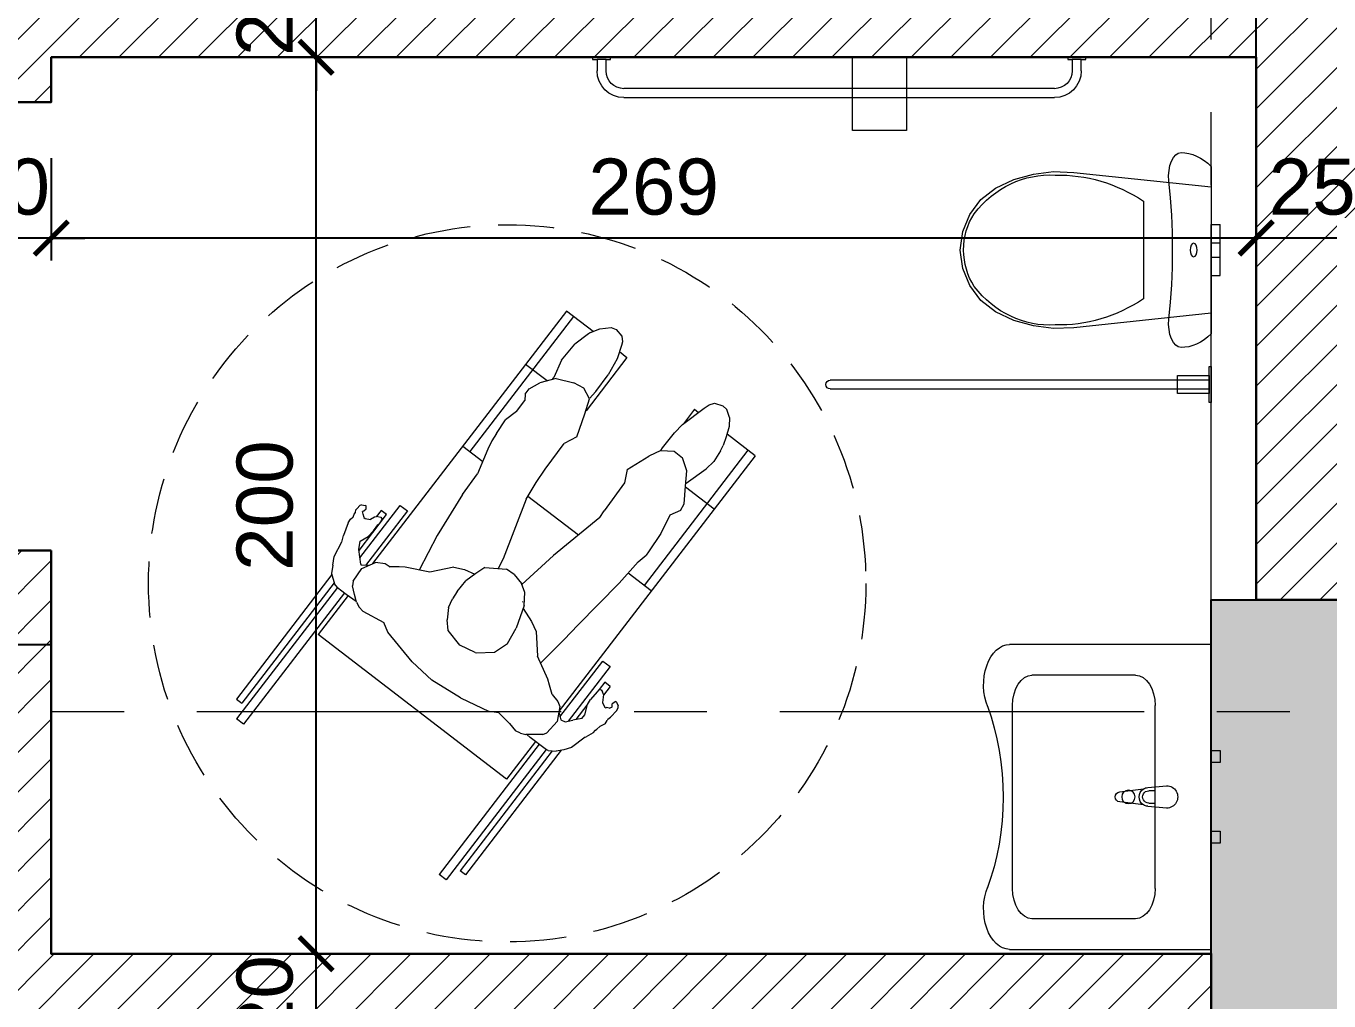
# Model space of a CAD drawing. Header units: centimetres. Extents: x 66524 to 72777, y -55096 to -48161.
# Drawn here: x 69508.7 to 69799.3, y -52886.9 to -52669.4 of the extents above; entities that cross this region are included whole.
import ezdxf

# ---------------------------------------------------------------- set-up
doc = ezdxf.new("R2010")
doc.units = ezdxf.units.CM
doc.header["$LTSCALE"] = 50
doc.header["$MEASUREMENT"] = 0
for name, pattern in [('AXES', [2, 1.25, -0.25, 0.25, -0.25]), ('CACHE', [0.375, 0.25, -0.125]), ('CONTINU', [0])]:
    doc.linetypes.add(name, pattern=pattern)
doc.layers.get('0').update_dxf_attribs({"color": 8})
for name, color, linetype in [('AXES', 10, 'AXES'), ('BETON COUPE', 3, 'CONTINU'), ('BETON TRAME', 252, 'Continuous'), ('COTE 50ème', 1, 'Continuous'), ('EMPRISE BATIMENT', 253, 'CACHE')]:
    doc.layers.add(name, color=color, linetype=linetype)
for name, color, linetype, lineweight in [('BANJO', 160, 'Continuous', 9), ('MACONNERIE COUPE', 7, 'Continuous', 30), ('MACONNERIE HACHURE', 253, 'Continuous', 13)]:
    doc.layers.add(name, color=color, linetype=linetype, lineweight=lineweight)
doc.layers.add('FMULT', color=150, linetype='Continuous', plot=False)
doc.styles.add('RS_TXT_50', font='arial.ttf', dxfattribs={"height": 12.5})
doc.dimstyles.new('RS_50CM_LINEAIRE', dxfattribs={"dimscale": 5, "dimtxt": 12.5, "dimasz": 1.5, "dimexe": 1, "dimexo": 2.5, "dimgap": 1, "dimtad": 1, "dimdec": 1, "dimrnd": 0.5, "dimdsep": 46, "dimtxsty": 'RS_TXT_50', "dimblk1": 'ARCHTICK', "dimblk2": 'ARCHTICK', "dimsah": 1, "dimcen": 2.5, "dimdle": 1, "dimclrt": 4, "dimadec": 0, "dimazin": 2, "dimtfac": 1, "dimtdec": 1, "dimtix": 1, "dimtmove": 2, "dimatfit": 3, "dimfxl": 1, "dimtolj": 1, "dimtzin": 0, "dimarcsym": 0})

# ---------------------------------------------------------------- blocks, each defined once
blk = doc.blocks.new('A$C8397ccc9')
at = {"layer": 'AXES', "lineweight": 5, "ltscale": 1.3}
for p, q in [((740, -4150), (740, -1058.41)), ((3195, -1960), (-1985, -1960))]:
    blk.add_line(p, q, dxfattribs=at)
blk = doc.blocks.new('_ArchTick')
at = {"color": 0, "linetype": 'ByBlock', "const_width": 0.15}
blk.add_lwpolyline([(-0.5, -0.5), (0.5, 0.5)], dxfattribs=at)
blk = doc.blocks.new('*D1075')
at = {"layer": 'COTE 50ème', "color": 0, "lineweight": -2, "ltscale": 0.5, "transparency": 16777216}
for p, q in [((69783.07, -52695.66), (69783.07, -52721.68)), ((69808.07, -52695.66), (69808.07, -52721.68)), ((69783.07, -52716.68), (69775.57, -52716.68)), ((69808.07, -52716.68), (69783.07, -52716.68)), ((69808.07, -52716.68), (69815.57, -52716.68))]:
    blk.add_line(p, q, dxfattribs=at)
at = {"layer": 'Defpoints', "color": 0, "ltscale": 0.5, "transparency": 16777216}
for p in [(69783.07, -52683.16), (69808.07, -52683.16), (69783.07, -52716.68)]:
    blk.add_point(p, dxfattribs=at)
at = {"layer": 'COTE 50ème', "color": 0, "lineweight": -2, "ltscale": 0.5, "transparency": 16777216, "xscale": 7.5, "yscale": 7.5, "zscale": 7.5}
blk.add_blockref('_ArchTick', (69783.07, -52716.68), dxfattribs=at)
at = {"layer": 'COTE 50ème', "color": 0, "lineweight": -2, "ltscale": 0.5, "transparency": 16777216, "xscale": 7.5, "yscale": 7.5, "zscale": 7.5, "rotation": 180}
blk.add_blockref('_ArchTick', (69808.07, -52716.68), dxfattribs=at)
at = {"layer": 'COTE 50ème', "color": 4, "ltscale": 0.5, "transparency": 16777216, "insert": (69795.57, -52705.3), "char_height": 12.5, "attachment_point": 5, "style": 'RS_TXT_50'}
blk.add_mtext('\\A1;25', dxfattribs=at)
blk = doc.blocks.new('*D1076')
at = {"layer": 'COTE 50ème', "color": 0, "lineweight": -2, "ltscale": 0.5, "transparency": 16777216}
for p, q in [((69783.07, -52695.66), (69783.07, -52721.68)), ((69514.32, -52698.86), (69514.32, -52721.68)), ((69788.07, -52716.68), (69509.32, -52716.68))]:
    blk.add_line(p, q, dxfattribs=at)
at = {"layer": 'Defpoints', "color": 0, "ltscale": 0.5, "transparency": 16777216}
for p in [(69783.07, -52683.16), (69514.32, -52686.36), (69514.32, -52716.68)]:
    blk.add_point(p, dxfattribs=at)
at = {"layer": 'COTE 50ème', "color": 0, "lineweight": -2, "ltscale": 0.5, "transparency": 16777216, "xscale": 7.5, "yscale": 7.5, "zscale": 7.5, "rotation": 180}
blk.add_blockref('_ArchTick', (69514.32, -52716.68), dxfattribs=at)
at = {"layer": 'COTE 50ème', "color": 0, "lineweight": -2, "ltscale": 0.5, "transparency": 16777216, "xscale": 7.5, "yscale": 7.5, "zscale": 7.5}
blk.add_blockref('_ArchTick', (69783.07, -52716.68), dxfattribs=at)
at = {"layer": 'COTE 50ème', "color": 4, "ltscale": 0.5, "transparency": 16777216, "insert": (69648.7, -52705.3), "char_height": 12.5, "attachment_point": 5, "style": 'RS_TXT_50'}
blk.add_mtext('\\A1;269', dxfattribs=at)
blk = doc.blocks.new('*D1077')
at = {"layer": 'COTE 50ème', "color": 0, "lineweight": -2, "ltscale": 0.5, "transparency": 16777216}
for p, q in [((69494.32, -52688.78), (69494.32, -52721.68)), ((69514.32, -52698.86), (69514.32, -52721.68)), ((69494.32, -52716.68), (69486.82, -52716.68)), ((69514.32, -52716.68), (69494.32, -52716.68)), ((69514.32, -52716.68), (69521.82, -52716.68))]:
    blk.add_line(p, q, dxfattribs=at)
at = {"layer": 'Defpoints', "color": 0, "ltscale": 0.5, "transparency": 16777216}
for p in [(69494.32, -52676.28), (69514.32, -52686.36), (69494.32, -52716.68)]:
    blk.add_point(p, dxfattribs=at)
at = {"layer": 'COTE 50ème', "color": 0, "lineweight": -2, "ltscale": 0.5, "transparency": 16777216, "xscale": 7.5, "yscale": 7.5, "zscale": 7.5}
blk.add_blockref('_ArchTick', (69494.32, -52716.68), dxfattribs=at)
at = {"layer": 'COTE 50ème', "color": 0, "lineweight": -2, "ltscale": 0.5, "transparency": 16777216, "xscale": 7.5, "yscale": 7.5, "zscale": 7.5, "rotation": 180}
blk.add_blockref('_ArchTick', (69514.32, -52716.68), dxfattribs=at)
at = {"layer": 'COTE 50ème', "color": 4, "ltscale": 0.5, "transparency": 16777216, "insert": (69504.32, -52705.3), "char_height": 12.5, "attachment_point": 5, "style": 'RS_TXT_50'}
blk.add_mtext('\\A1;20', dxfattribs=at)
blk = doc.blocks.new('*D1368')
at = {"layer": 'COTE 50ème', "color": 0, "lineweight": -2, "ltscale": 0.5, "transparency": 16777216}
for p, q in [((69573.39, -52876.36), (69573.39, -52868.86)), ((69578.09, -52876.36), (69568.39, -52876.36)), ((69573.39, -52896.36), (69573.39, -52876.36)), ((69593.42, -52896.36), (69568.39, -52896.36)), ((69573.39, -52896.36), (69573.39, -52903.86))]:
    blk.add_line(p, q, dxfattribs=at)
at = {"layer": 'Defpoints', "color": 0, "ltscale": 0.5, "transparency": 16777216}
for p in [(69573.39, -52876.36), (69590.59, -52876.36), (69605.92, -52896.36)]:
    blk.add_point(p, dxfattribs=at)
at = {"layer": 'COTE 50ème', "color": 0, "lineweight": -2, "ltscale": 0.5, "transparency": 16777216, "xscale": 7.5, "yscale": 7.5, "zscale": 7.5}
for p, rotation in [((69573.39, -52876.36), 270), ((69573.39, -52896.36), 90)]:
    blk.add_blockref('_ArchTick', p, dxfattribs=dict(at, rotation=rotation))
at = {"layer": 'COTE 50ème', "color": 4, "ltscale": 0.5, "transparency": 16777216, "insert": (69562, -52886.36), "char_height": 12.5, "attachment_point": 5, "rotation": 90, "style": 'RS_TXT_50'}
blk.add_mtext('\\A1;20', dxfattribs=at)
blk = doc.blocks.new('*D1369')
at = {"layer": 'COTE 50ème', "color": 0, "lineweight": -2, "ltscale": 0.5, "transparency": 16777216}
for p, q in [((69573.39, -52881.36), (69573.39, -52671.36)), ((69578.09, -52676.36), (69568.39, -52676.36)), ((69578.09, -52876.36), (69568.39, -52876.36))]:
    blk.add_line(p, q, dxfattribs=at)
at = {"layer": 'Defpoints', "color": 0, "ltscale": 0.5, "transparency": 16777216}
for p in [(69573.39, -52676.36), (69590.59, -52676.36), (69590.59, -52876.36)]:
    blk.add_point(p, dxfattribs=at)
at = {"layer": 'COTE 50ème', "color": 0, "lineweight": -2, "ltscale": 0.5, "transparency": 16777216, "xscale": 7.5, "yscale": 7.5, "zscale": 7.5}
for p, rotation in [((69573.39, -52676.36), 90), ((69573.39, -52876.36), 270)]:
    blk.add_blockref('_ArchTick', p, dxfattribs=dict(at, rotation=rotation))
at = {"layer": 'COTE 50ème', "color": 4, "ltscale": 0.5, "transparency": 16777216, "insert": (69562, -52776.36), "char_height": 12.5, "attachment_point": 5, "rotation": 90, "style": 'RS_TXT_50'}
blk.add_mtext('\\A1;200', dxfattribs=at)
blk = doc.blocks.new('*D1370')
at = {"layer": 'COTE 50ème', "color": 0, "lineweight": -2, "ltscale": 0.5, "transparency": 16777216}
for p, q in [((69573.39, -52656.36), (69573.39, -52648.86)), ((69580.73, -52656.36), (69568.39, -52656.36)), ((69573.39, -52676.36), (69573.39, -52656.36)), ((69578.09, -52676.36), (69568.39, -52676.36)), ((69573.39, -52676.36), (69573.39, -52683.86))]:
    blk.add_line(p, q, dxfattribs=at)
at = {"layer": 'Defpoints', "color": 0, "ltscale": 0.5, "transparency": 16777216}
for p in [(69573.39, -52656.36), (69593.23, -52656.36), (69590.59, -52676.36)]:
    blk.add_point(p, dxfattribs=at)
at = {"layer": 'COTE 50ème', "color": 0, "lineweight": -2, "ltscale": 0.5, "transparency": 16777216, "xscale": 7.5, "yscale": 7.5, "zscale": 7.5}
for p, rotation in [((69573.39, -52656.36), 270), ((69573.39, -52676.36), 90)]:
    blk.add_blockref('_ArchTick', p, dxfattribs=dict(at, rotation=rotation))
at = {"layer": 'COTE 50ème', "color": 4, "ltscale": 0.5, "transparency": 16777216, "insert": (69562, -52666.36), "char_height": 12.5, "attachment_point": 5, "rotation": 90, "style": 'RS_TXT_50'}
blk.add_mtext('\\A1;20', dxfattribs=at)

msp = doc.modelspace()

# ---------------------------------------------------------------- hatches: boundary and pattern name
at = {"layer": 'BETON TRAME', "transparency": 33554559}
h = msp.add_hatch(color=256, dxfattribs=at)
h.dxf.hatch_style = 1
h.paths.add_polyline_path([(70268.07, -52797.36), (70303.07, -52797.36), (70303.07, -53447.36), (70268.07, -53447.36), (70268.07, -53272.36), (69808.07, -53272.36), (69808.07, -53447.36), (69773.07, -53447.36), (69773.07, -52797.36), (69808.07, -52797.36), (69808.07, -53232.36), (70018.07, -53232.36), (70018.07, -52902.36), (70058.07, -52902.36), (70058.07, -53232.36), (70268.07, -53232.36)])
h.paths.add_polyline_path([(71138.07, -54122.36), (71138.07, -54072.36), (70988.07, -54072.36), (70988.07, -54122.36)])
h.paths.add_polyline_path([(70418.07, -54122.36), (70418.07, -54072.36), (70268.07, -54072.36), (70268.07, -54122.36)])
h.paths.add_polyline_path([(69808.07, -54122.36), (69808.07, -54072.36), (69658.07, -54072.36), (69658.07, -54122.36)])
h.paths.add_polyline_path([(69088.07, -54122.36), (69088.07, -54072.36), (68938.07, -54072.36), (68938.07, -54122.36)])
h.paths.add_polyline_path([(69088.07, -53447.36), (69088.07, -53397.36), (68938.07, -53397.36), (68938.07, -53447.36)])
h.paths.add_polyline_path([(71138.07, -53447.36), (71138.07, -53397.36), (70988.07, -53397.36), (70988.07, -53447.36)])
h.paths.add_polyline_path([(71138.07, -52847.36), (71138.07, -52797.36), (70988.07, -52797.36), (70988.07, -52847.36)])
h.paths.add_polyline_path([(69088.07, -52847.36), (69088.07, -52797.36), (68938.07, -52797.36), (68938.07, -52847.36)])
h.paths.add_polyline_path([(69088.07, -52107.36), (69088.07, -52057.36), (68938.07, -52057.36), (68938.07, -52107.36)])
h.paths.add_polyline_path([(70988.07, -52057.36), (70988.07, -52107.36), (71138.07, -52107.36), (71138.07, -52057.36)])
h.paths.add_polyline_path([(70323.07, -52107.36), (70323.07, -52057.36), (70198.07, -52057.36), (70198.07, -52107.36)])
h.paths.add_polyline_path([(69878.07, -52107.36), (69878.07, -52057.36), (69753.07, -52057.36), (69753.07, -52107.36)])
h.paths.add_polyline_path([(69903.07, -52057.36), (69878.07, -52057.36), (69878.07, -52562.36), (69903.07, -52562.36)])
h.paths.add_polyline_path([(70198.07, -52057.36), (70173.07, -52057.36), (70173.07, -52562.36), (70198.07, -52562.36)])
at = {"layer": 'EMPRISE BATIMENT', "linetype": 'ByBlock', "lineweight": 15, "ltscale": 0.5, "true_color": 0x636466, "transparency": 33554641}
h = msp.add_hatch(dxfattribs=at)
h.set_pattern_fill('SQUARE', color=251, scale=200, angle=25.3848)
h.set_pattern_definition([(25.38482, (30089.383, 37005.56), (-10.7173944, 22.586223), [25, -25]), (115.38482, (30089.383, 37005.56), (-22.586223, -10.7173944), [25, -25])])
h.paths.add_polyline_path([(70053.07, -49822.36), (67553.07, -49822.36), (67553.07, -54217.36), (68333.07, -54217.36), (68333.07, -54272.36), (71288.07, -54272.36), (71288.07, -51907.36), (70673.07, -51907.36), (70673.07, -51610.36), (70053.07, -51610.36)])
h.paths.add_polyline_path([(69903.07, -51760.36), (70523.07, -51760.36), (70523.07, -52057.36), (71138.07, -52057.36), (71138.07, -54122.36), (68483.07, -54122.36), (68483.07, -54067.36), (67703.07, -54067.36), (67703.07, -49972.36), (69903.07, -49972.36)], flags=16)
at = {"layer": 'EMPRISE BATIMENT', "linetype": 'ByBlock', "lineweight": 15, "ltscale": 200, "true_color": 0x9898cc, "transparency": 33554559}
h = msp.add_hatch(dxfattribs=at)
h.set_pattern_fill('HT6006ET', color=253, scale=0.15, angle=25.3848, pattern_type=2)
h.set_pattern_definition([(25.38482, (30090.2, 37005.95), (-38.96845, 82.123506), [90, -0.9]), (25.38482, (30089.81, 37006.76), (-38.96845, 82.123506), [90, -0.9]), (115.38482, (30089.81, 37006.76), (-82.123506, -38.96845), [90, -0.9]), (115.38482, (30089, 37006.37), (-82.123506, -38.96845), [90, -0.9])])
edge = h.paths.add_edge_path()
edge.add_arc((71758.7, -53877.49), 150, -117.0196, 0, ccw=False)
edge.add_line((71690.55, -54011.12), (71519.93, -53924.11))
edge.add_arc((71588.07, -53790.48), 150, 180, 242.9804, ccw=False)
edge.add_line((71438.07, -53790.48), (71438.07, -52511.35))
edge.add_ellipse((71444.05, -52492.26), major_axis=(14.14, 14.14), ratio=1, start_angle=135, end_angle=207.5974, ccw=False)
edge.add_ellipse((71444.05, -52492.26), major_axis=(14.14, 14.14), ratio=1, start_angle=422.4026, end_angle=495, ccw=False)
edge.add_line((71438.07, -52473.18), (71438.07, -52174.31))
edge.add_arc((71588.07, -52174.31), 150, 122.8918, 180, ccw=False)
edge.add_line((71506.61, -52048.35), (71288.07, -52048.35))
edge.add_line((71288.07, -52048.35), (71288.07, -52698.95))
edge.add_line((71288.07, -52698.95), (71383.18, -52698.95))
edge.add_line((71383.18, -52698.95), (71383.18, -52718.95))
edge.add_line((71383.18, -52718.95), (71288.07, -52718.95))
edge.add_line((71288.07, -52718.95), (71288.07, -54272.36))
edge.add_line((71288.07, -54272.36), (71237.52, -54272.36))
edge.add_line((71237.52, -54272.36), (71237.02, -54402.86))
edge.add_line((71237.02, -54402.86), (70267.03, -54399.16))
edge.add_line((70267.03, -54399.16), (70267.51, -54272.36))
edge.add_line((70267.51, -54272.36), (68333.07, -54272.36))
edge.add_line((68333.07, -54272.36), (68333.07, -54217.36))
edge.add_line((68333.07, -54217.36), (67553.07, -54217.36))
edge.add_line((67553.07, -54217.36), (67553.07, -53934.13))
edge.add_line((67553.07, -53934.13), (67510.83, -53892.9))
edge.add_line((67510.83, -53892.9), (67438.99, -52568.37))
edge.add_line((67438.99, -52568.37), (67471.93, -52468.12))
edge.add_line((67471.93, -52468.12), (67466.47, -52471.28))
edge.add_line((67466.47, -52471.28), (67466.47, -52431.28))
edge.add_line((67466.47, -52431.28), (67445.56, -52431.28))
edge.add_line((67445.56, -52431.28), (67294.94, -54263.92))
edge.add_line((67294.94, -54263.92), (67358.58, -54270.17))
edge.add_ellipse((67364.83, -54289.17), major_axis=(-14.14, 14.14), ratio=1, start_angle=-55.2663, end_angle=-26.7798, ccw=False)
edge.add_ellipse((67364.83, -54289.17), major_axis=(14.14, 14.14), ratio=1, start_angle=375.5625, end_angle=394.7337, ccw=False)
edge.add_line((67374.66, -54271.75), (68235.95, -54356.33))
edge.add_line((68235.95, -54356.33), (71908.7, -54717.01))
edge.add_line((71908.7, -54717.01), (71908.7, -54454.95))
edge.add_line((71908.7, -54454.95), (71873.07, -54454.95))
edge.add_line((71873.07, -54454.95), (71873.07, -54437.25))
edge.add_line((71873.07, -54437.25), (71908.7, -54437.25))
edge.add_line((71908.7, -54437.25), (71908.7, -54430.53))
edge.add_line((71908.7, -54430.53), (71873.07, -54430.53))
edge.add_line((71873.07, -54430.53), (71873.07, -54412.83))
edge.add_line((71873.07, -54412.83), (71908.7, -54412.83))
edge.add_line((71908.7, -54412.83), (71908.7, -54407.71))
edge.add_line((71908.7, -54407.71), (71873.07, -54407.71))
edge.add_line((71873.07, -54407.71), (71873.07, -54390.01))
edge.add_line((71873.07, -54390.01), (71908.7, -54390.01))
edge.add_line((71908.7, -54390.01), (71908.7, -53877.49))
h.paths.add_polyline_path([(71673.07, -54540.93), (71873.07, -54540.93), (71873.07, -54690.93), (71673.07, -54690.93)], flags=16)
h.paths.add_polyline_path([(71698.07, -54565.93), (71848.07, -54565.93), (71848.07, -54665.93), (71698.07, -54665.93)], flags=0)
h.paths.add_polyline_path([(70673.07, -51802.52), (70673.07, -51907.36), (71113.91, -51907.36)])
h.paths.add_polyline_path([(71908.7, -52048.35), (71706.77, -52048.35), (71793.4, -52068.96, -0.347368), (71908.7, -52214.89)], flags=17)
h.paths.add_polyline_path([(72093.07, -51908.64), (71949.97, -51934.68, -0.051882), (71908.7, -51937.84), (71908.7, -52046.35), (72093.07, -52046.35)])
h.paths.add_polyline_path([(72093.07, -52048.35), (71908.7, -52048.35), (71908.7, -54390.01), (72093.07, -54390.01), (72093.07, -53921.9), (72053.77, -53922.49), (72043.84, -53255.89), (72083.83, -53255.3), (72093.07, -53875.35)])
h.paths.add_polyline_path([(72093.07, -54454.95), (71908.7, -54454.95), (71908.7, -54717.01), (72056.16, -54731.49, 0.273556), (72093.07, -54714.29)])
h.paths.add_polyline_path([(70991.07, -54671.01, -0.443184), (71034.98, -54631.21), (70238.17, -54552.96, -0.422015), (70273.96, -54597.73), (70258.62, -54720.32, -0.39491), (70216.61, -54755.29), (70595.62, -54802.7), (71029.71, -54817.5, -0.404268), (70991.07, -54777.52)])
h.paths.add_polyline_path([(69306.94, -54502.51, -0.420172), (69350.73, -54465.81), (68235.95, -54356.33, -0.414214), (68271.85, -54400.05), (68264.71, -54472.75, -0.311312), (68235.4, -54507.44), (69321.69, -54643.33, -0.310181), (69299.04, -54604.13)], flags=17)
h.paths.add_polyline_path([(71237.52, -54272.36), (70267.51, -54272.36), (70267.03, -54399.16), (71237.02, -54402.86)], flags=17)
h.paths.add_polyline_path([(67553.07, -52421.28), (67471.93, -52468.12), (67438.99, -52568.37), (67510.83, -53892.9), (67553.07, -53934.13)], flags=17)
h.paths.add_polyline_path([(67553.07, -52048.35), (67477.03, -52048.35), (67447.2, -52411.28), (67466.47, -52411.28), (67466.47, -52371.28), (67497.81, -52389.37), (67553.07, -52221.23)], flags=16)
h.paths.add_polyline_path([(67553.07, -51437.48), (67538.73, -51297.53), (67477.19, -52046.35), (67553.07, -52046.35)])
h.paths.add_polyline_path([(67553.07, -52221.23), (67497.81, -52389.37), (67553.07, -52421.28)], flags=17)
h.paths.add_polyline_path([(71352.51, -52737.99), (71483.4, -52737.99), (71483.4, -52644.8), (71352.51, -52644.8)], flags=24)
h.paths.add_polyline_path([(71698.28, -54660.54), (71846.25, -54660.54), (71846.25, -54566.06), (71698.28, -54566.06)], flags=8)
h.paths.add_polyline_path([(71902.64, -54396.48), (72301.31, -54396.48), (72301.31, -54302.87), (71902.64, -54302.87)], flags=9)
at = {"layer": 'MACONNERIE HACHURE'}
h = msp.add_hatch(dxfattribs=at)
h.set_pattern_fill('ANSI31', color=256, scale=50, style=0)
h.paths.add_polyline_path([(68573.07, -50022.36), (68548.07, -50022.36), (68548.07, -50647.36), (68573.07, -50647.36)])
h.paths.add_polyline_path([(69033.07, -50647.36), (69058.07, -50647.36), (69058.07, -50022.36), (69033.07, -50022.36)])
h.paths.add_polyline_path([(67853.07, -50647.36), (68538.07, -50647.36), (68538.07, -50672.36), (67853.07, -50672.36)])
h.paths.add_polyline_path([(69068.07, -50647.36), (69753.07, -50647.36), (69753.07, -50672.36), (69068.07, -50672.36)])
h.paths.add_polyline_path([(68989.74, -51192.36), (69033.07, -51192.36), (69033.07, -51152.36), (68989.74, -51152.36)])
h.paths.add_polyline_path([(68823.07, -51192.36), (68863.07, -51192.36), (68863.07, -51152.36), (68823.07, -51152.36)])
h.paths.add_polyline_path([(68783.07, -51192.36), (68743.07, -51192.36), (68743.07, -51152.36), (68783.07, -51152.36)])
h.paths.add_polyline_path([(68616.4, -51192.36), (68573.07, -51192.36), (68573.07, -51152.36), (68616.4, -51152.36)])
h.paths.add_polyline_path([(67853.07, -51297.36), (68538.07, -51297.36), (68538.07, -51272.36), (67853.07, -51272.36)])
h.paths.add_polyline_path([(68573.07, -51297.36), (68573.07, -51457.36), (68668.07, -51457.36), (68668.07, -51532.36), (68643.07, -51532.36), (68643.07, -51467.36), (68573.07, -51467.36), (68573.07, -51553.36), (68643.07, -51553.36), (68643.07, -51578.36), (68548.07, -51578.36), (68548.07, -51297.36)])
h.paths.add_polyline_path([(68938.07, -51457.36), (68938.07, -51532.36), (68963.07, -51532.36), (68963.07, -51467.36), (69033.07, -51467.36), (69033.07, -51553.36), (68963.07, -51553.36), (68963.07, -51578.36), (69058.07, -51578.36), (69058.07, -51482.36), (69878.07, -51482.36), (69878.07, -51520.36), (69903.07, -51520.36), (69903.07, -51457.36), (69703.07, -51457.36), (69703.07, -51427.36), (69678.07, -51427.36), (69678.07, -51457.36)])
h.paths.add_polyline_path([(69753.07, -51297.36), (69703.07, -51297.36), (69703.07, -51307.36), (69678.07, -51307.36), (69678.07, -51297.36), (69068.07, -51297.36), (69068.07, -51272.36), (69753.07, -51272.36)])
h.paths.add_polyline_path([(69903.07, -51760.36), (69903.07, -51720.36), (69878.07, -51720.36), (69878.07, -51987.36), (69903.07, -51987.36), (69903.07, -51780.36), (70503.07, -51780.36), (70503.07, -51855.36), (70523.07, -51855.36), (70523.07, -51760.36)])
h.paths.add_polyline_path([(69088.07, -52037.36), (69753.07, -52037.36), (69753.07, -52012.36), (69088.07, -52012.36)])
h.paths.add_polyline_path([(68668.07, -52037.36), (68938.07, -52037.36), (68938.07, -52012.36), (68668.07, -52012.36)])
h.paths.add_polyline_path([(68538.07, -52087.36), (68558.07, -52087.36), (68558.07, -52037.36), (68538.07, -52037.36)])
h.paths.add_polyline_path([(69088.07, -52082.36), (69354.32, -52082.36), (69354.32, -52541.86), (69248.07, -52541.86), (69248.07, -52561.86), (69354.32, -52561.86), (69354.32, -52651.86), (69374.32, -52651.86), (69374.32, -52561.86), (69384.32, -52561.86), (69384.32, -52541.86), (69374.32, -52541.86), (69374.32, -52236.86), (69384.32, -52236.86), (69384.32, -52224.86), (69374.32, -52224.86), (69374.32, -52082.36), (69494.32, -52082.36), (69494.32, -52224.86), (69464.32, -52224.86), (69464.32, -52236.86), (69494.32, -52236.86), (69494.32, -52251.86), (69514.32, -52251.86), (69514.32, -52082.36), (69694.32, -52082.36), (69694.32, -52107.36), (69753.07, -52107.36), (69753.07, -52057.36), (69088.07, -52057.36)])
h.paths.add_polyline_path([(67833.07, -52132.36), (67833.07, -52157.36), (67853.07, -52157.36), (67853.07, -52132.36), (68528.07, -52132.36), (68528.07, -52107.36), (67833.07, -52107.36)])
h.paths.add_polyline_path([(69903.07, -52082.36), (70173.07, -52082.36), (70173.07, -52057.36), (69903.07, -52057.36)])
h.paths.add_polyline_path([(70243.07, -52025.36), (69903.07, -52025.36), (69903.07, -52037.36), (70243.07, -52037.36)])
h.paths.add_polyline_path([(70503.07, -52025.36), (70323.07, -52025.36), (70323.07, -52037.36), (70523.07, -52037.36), (70523.07, -51955.36), (70503.07, -51955.36)])
h.paths.add_polyline_path([(70323.07, -52082.36), (70668.07, -52082.36), (70668.07, -52057.36), (70323.07, -52057.36)])
h.paths.add_polyline_path([(69514.32, -52361.86), (69514.32, -52351.86), (69494.32, -52351.86), (69494.32, -52391.86), (69514.32, -52391.86), (69514.32, -52381.86), (69848.07, -52381.86), (69848.07, -52421.86), (69878.07, -52421.86), (69878.07, -52416.86), (69853.07, -52416.86), (69853.07, -52381.86), (69878.07, -52381.86), (69878.07, -52361.86), (69853.07, -52361.86), (69853.07, -52326.86), (69878.07, -52326.86), (69878.07, -52321.86), (69848.07, -52321.86), (69848.07, -52361.86)])
h.paths.add_polyline_path([(69808.07, -52797.36), (69808.07, -52637.36), (69903.07, -52637.36), (69903.07, -52562.36), (69878.07, -52562.36), (69878.28, -52627.36), (69807.86, -52627.36), (69808.07, -52541.36), (69878.07, -52541.36), (69878.07, -52526.36), (69783.07, -52526.36), (69783.07, -52656.36), (69514.32, -52656.36), (69514.32, -52491.86), (69494.32, -52491.86), (69494.32, -52541.86), (69474.32, -52541.86), (69474.32, -52561.86), (69494.32, -52561.86), (69494.32, -52686.36), (69514.32, -52686.36), (69514.32, -52676.36), (69783.07, -52676.36), (69783.07, -52797.36)])
h.paths.add_polyline_path([(70173.07, -52637.36), (70173.07, -52562.36), (70198.07, -52562.36), (70198.07, -52627.36), (70268.07, -52627.36), (70268.07, -52541.36), (70198.07, -52541.36), (70198.07, -52516.36), (70293.07, -52516.36), (70293.07, -52612.36), (71113.07, -52612.36), (71113.07, -52554.36), (71138.07, -52554.36), (71138.07, -52637.36), (70938.07, -52637.36), (70938.07, -52647.36), (70913.07, -52647.36), (70913.07, -52637.36)])
h.paths.add_polyline_path([(70988.07, -52797.36), (70938.07, -52797.36), (70938.07, -52767.36), (70913.07, -52767.36), (70913.07, -52797.36), (70303.07, -52797.36), (70303.07, -52822.36), (70988.07, -52822.36)])
h.paths.add_polyline_path([(70224.74, -52902.36), (70268.07, -52902.36), (70268.07, -52942.36), (70224.74, -52942.36)])
h.paths.add_polyline_path([(70058.07, -52902.36), (70098.07, -52902.36), (70098.07, -52942.36), (70058.07, -52942.36)])
h.paths.add_polyline_path([(70018.07, -52902.36), (69978.07, -52902.36), (69978.07, -52942.36), (70018.07, -52942.36)])
h.paths.add_polyline_path([(69851.4, -52902.36), (69808.07, -52902.36), (69808.07, -52942.36), (69851.4, -52942.36)])
h.paths.add_polyline_path([(69514.32, -52786.36), (69514.32, -52876.36), (69773.07, -52876.36), (69773.07, -52896.36), (69494.32, -52896.36), (69494.32, -52827.36), (69338.07, -52827.36), (69338.07, -52807.36), (69494.32, -52807.36), (69494.32, -52786.36)])
h.paths.add_polyline_path([(68958.07, -52541.86), (68998.07, -52541.86), (68998.07, -52561.86), (68938.07, -52561.86), (68938.07, -52397.36), (68958.07, -52397.36)])
h.paths.add_polyline_path([(67853.07, -52827.36), (68483.07, -52827.36), (68483.07, -52807.36), (67853.07, -52807.36)])
h.paths.add_polyline_path([(67833.07, -52772.36), (67833.07, -52797.36), (67853.07, -52797.36), (67853.07, -52772.36)])
h.paths.add_polyline_path([(70303.07, -53447.36), (70988.07, -53447.36), (70988.07, -53422.36), (70303.07, -53422.36)])
h.paths.add_polyline_path([(70293.07, -54072.36), (70268.07, -54072.36), (70268.07, -53447.36), (70293.07, -53447.36)])
h.paths.add_polyline_path([(69808.07, -54072.36), (69783.07, -54072.36), (69783.07, -53447.36), (69808.07, -53447.36)])
h.paths.add_polyline_path([(69088.07, -54072.36), (69063.07, -54072.36), (69063.07, -53447.36), (69088.07, -53447.36)])
h.paths.add_polyline_path([(68938.07, -53323.36), (68958.07, -53323.36), (68958.07, -52847.36), (68938.07, -52847.36)])
h.paths.add_polyline_path([(68513.07, -53222.36), (68533.07, -53222.36), (68533.07, -52927.36), (68513.07, -52927.36)])
h.paths.add_polyline_path([(68483.07, -53972.36), (68508.07, -53972.36), (68508.07, -53373.36), (68483.07, -53373.36)])
h.paths.add_polyline_path([(67853.07, -53348.36), (68483.07, -53348.36), (68483.07, -53373.36), (67853.07, -53373.36)])
h.paths.add_polyline_path([(69088.07, -53447.36), (69773.07, -53447.36), (69773.07, -53422.36), (69088.07, -53422.36)])

# ---------------------------------------------------------------- linework, layer by layer
at = {"layer": 'BANJO'}
for p, q in [((69639.07, -52676.36), (69635.07, -52676.36)), ((69635.07, -52676.36), (69635.07, -52676.86)), ((69635.07, -52676.86), (69636.07, -52676.86)), ((69636.07, -52676.86), (69636.07, -52679.36)), ((69638.07, -52676.86), (69636.07, -52676.86)), ((69638.07, -52679.36), (69638.07, -52676.86)), ((69638.07, -52676.86), (69639.07, -52676.86)), ((69639.07, -52676.86), (69639.07, -52676.36)), ((69693.07, -52692.66), (69693.07, -52676.36)), ((69693.07, -52676.36), (69705.07, -52676.36)), ((69705.07, -52676.36), (69705.07, -52692.66)), ((69745.07, -52676.36), (69741.07, -52676.36)), ((69741.07, -52676.36), (69741.07, -52676.86)), ((69741.07, -52676.86), (69742.07, -52676.86)), ((69742.07, -52676.86), (69742.07, -52679.36)), ((69744.07, -52676.86), (69742.07, -52676.86)), ((69744.07, -52679.36), (69744.07, -52676.86)), ((69744.07, -52676.86), (69745.07, -52676.86)), ((69745.07, -52676.86), (69745.07, -52676.36)), ((69738.07, -52683.36), (69642.07, -52683.36)), ((69642.07, -52685.36), (69738.07, -52685.36)), ((69705.07, -52692.66), (69693.07, -52692.66)), ((69764.63, -52698.73), (69765.15, -52698.12)), ((69765.15, -52698.12), (69765.72, -52697.74)), ((69765.72, -52697.74), (69766.33, -52697.61)), ((69766.33, -52697.61), (69767.2, -52697.66)), ((69767.2, -52697.66), (69768.07, -52697.81)), ((69768.07, -52697.81), (69768.94, -52698.05)), ((69768.94, -52698.05), (69769.79, -52698.39)), ((69769.79, -52698.39), (69770.64, -52698.83)), ((69763.65, -52701.61), (69763.86, -52700.52)), ((69763.86, -52700.52), (69764.19, -52699.54)), ((69764.19, -52699.54), (69764.63, -52698.73)), ((69770.64, -52698.83), (69771.47, -52699.35)), ((69771.47, -52699.35), (69772.28, -52699.98)), ((69772.28, -52699.98), (69773.07, -52700.69)), ((69773.07, -52700.69), (69773.07, -52738.04)), ((69724.94, -52705.56), (69729.04, -52703.66)), ((69729.04, -52703.66), (69733.4, -52702.42)), ((69733.4, -52702.42), (69737.89, -52701.87)), ((69737.89, -52701.87), (69742.41, -52702.03)), ((69742.41, -52702.03), (69773.07, -52705.26)), ((69763.57, -52702.76), (69763.65, -52701.61)), ((69763.63, -52703.91), (69763.57, -52702.76)), ((69763.98, -52707.74), (69763.63, -52703.91)), ((69721.68, -52708.12), (69724.94, -52705.56)), ((69773.07, -52705.26), (69773.07, -52733.46)), ((69719.19, -52711.43), (69721.68, -52708.12)), ((69757.93, -52708.47), (69757.93, -52719.36)), ((69764.24, -52711.6), (69763.98, -52707.74)), ((69717.62, -52715.26), (69719.19, -52711.43)), ((69764.39, -52715.48), (69764.24, -52711.6)), ((69717.07, -52719.36), (69717.62, -52715.26)), ((69764.44, -52719.36), (69764.39, -52715.48)), ((69773.07, -52715.33), (69773.07, -52713.66)), ((69773.07, -52713.66), (69775.07, -52713.66)), ((69773.07, -52717.76), (69773.07, -52715.33)), ((69775.07, -52715.33), (69775.07, -52713.66)), ((69775.07, -52717.76), (69775.07, -52715.33)), ((69773.07, -52718.23), (69773.07, -52717.76)), ((69773.07, -52717.76), (69775.07, -52717.76)), ((69773.07, -52719.36), (69773.07, -52718.23)), ((69775.07, -52718.23), (69775.07, -52717.76)), ((69775.07, -52719.36), (69775.07, -52718.23)), ((69717.62, -52723.47), (69717.07, -52719.36)), ((69757.93, -52719.36), (69757.93, -52730.26)), ((69764.39, -52723.25), (69764.44, -52719.36)), ((69773.07, -52720.49), (69773.07, -52719.36)), ((69773.07, -52720.96), (69773.07, -52720.49)), ((69773.07, -52720.96), (69775.07, -52720.96)), ((69773.07, -52723.39), (69773.07, -52720.96)), ((69775.07, -52720.49), (69775.07, -52719.36)), ((69775.07, -52720.96), (69775.07, -52720.49)), ((69775.07, -52723.39), (69775.07, -52720.96)), ((69719.19, -52727.3), (69717.62, -52723.47)), ((69764.24, -52727.13), (69764.39, -52723.25)), ((69773.07, -52725.06), (69773.07, -52723.39)), ((69775.07, -52725.06), (69775.07, -52723.39)), ((69721.68, -52730.6), (69719.19, -52727.3)), ((69763.98, -52730.98), (69764.24, -52727.13)), ((69773.07, -52725.06), (69775.07, -52725.06)), ((69629.26, -52732.96), (69586.01, -52789.29)), ((69635.19, -52737.52), (69629.26, -52732.96)), ((69724.94, -52733.16), (69721.68, -52730.6)), ((69729.04, -52735.06), (69724.94, -52733.16)), ((69763.63, -52734.81), (69763.98, -52730.98)), ((69630.84, -52734.18), (69607.7, -52764.32)), ((69733.4, -52736.3), (69729.04, -52735.06)), ((69773.07, -52733.46), (69742.41, -52736.7)), ((69763.57, -52735.97), (69763.63, -52734.81)), ((69763.65, -52737.12), (69763.57, -52735.97)), ((69634.15, -52738.06), (69631.09, -52740.35)), ((69634.6, -52737.76), (69634.15, -52738.06)), ((69634.5, -52737.83), (69634.51, -52737.82)), ((69634.6, -52737.76), (69636.72, -52736.91)), ((69636.72, -52736.91), (69639.19, -52736.64)), ((69639.19, -52736.64), (69640.34, -52737.08)), ((69640.34, -52737.08), (69641.59, -52738.58)), ((69641.59, -52738.58), (69641.75, -52739.87)), ((69737.89, -52736.85), (69733.4, -52736.3)), ((69742.41, -52736.7), (69737.89, -52736.85)), ((69763.86, -52738.21), (69763.65, -52737.12)), ((69764.19, -52739.18), (69763.86, -52738.21)), ((69764.63, -52740), (69764.19, -52739.18)), ((69772.28, -52738.75), (69771.47, -52739.37)), ((69773.07, -52738.04), (69772.28, -52738.75)), ((69628.15, -52743.96), (69631.09, -52740.35)), ((69641.49, -52740.68), (69640.53, -52743.64)), ((69641.06, -52742.02), (69642.74, -52743.32)), ((69641.75, -52739.87), (69641.49, -52740.68)), ((69765.15, -52740.61), (69764.63, -52740)), ((69765.72, -52740.98), (69765.15, -52740.61)), ((69766.33, -52741.11), (69765.72, -52740.98)), ((69767.2, -52741.06), (69766.33, -52741.11)), ((69768.07, -52740.92), (69767.2, -52741.06)), ((69768.94, -52740.67), (69768.07, -52740.92)), ((69769.79, -52740.33), (69768.94, -52740.67)), ((69770.64, -52739.9), (69769.79, -52740.33)), ((69771.47, -52739.37), (69770.64, -52739.9)), ((69624.94, -52748.56), (69620.12, -52744.86)), ((69628.15, -52743.96), (69626.41, -52747.8)), ((69642.74, -52743.32), (69633.61, -52755.21)), ((69640.53, -52743.64), (69638.56, -52747.18)), ((69626.14, -52748.26), (69626.41, -52747.8)), ((69635.8, -52750.93), (69638.56, -52747.18)), ((69765.57, -52751.36), (69765.57, -52747.36)), ((69765.57, -52747.36), (69772.57, -52747.36)), ((69772.57, -52753.36), (69772.57, -52745.36)), ((69772.57, -52745.36), (69773.07, -52745.36)), ((69772.57, -52747.36), (69772.57, -52751.36)), ((69773.07, -52745.36), (69773.07, -52753.36)), ((69620.03, -52751.53), (69620.89, -52750.29)), ((69620.89, -52750.29), (69623.27, -52748.98)), ((69626.98, -52748.05), (69623.27, -52748.98)), ((69626.98, -52748.05), (69630.9, -52749)), ((69633.12, -52750.17), (69630.9, -52749)), ((69634.4, -52752.52), (69633.12, -52750.17)), ((69772.57, -52748.36), (69688.07, -52748.36)), ((69688.07, -52750.36), (69772.57, -52750.36)), ((69772.57, -52750.36), (69772.57, -52748.36)), ((69618.1, -52755.37), (69619.95, -52752.93)), ((69620.03, -52751.53), (69619.95, -52752.93)), ((69633.34, -52755.89), (69634.4, -52752.52)), ((69634.37, -52752.46), (69635.8, -52750.93)), ((69661.06, -52753.91), (69662.29, -52753.55)), ((69662.29, -52753.55), (69664.12, -52754.09)), ((69772.57, -52751.36), (69765.57, -52751.36)), ((69773.07, -52753.36), (69772.57, -52753.36)), ((69618.1, -52755.37), (69615.66, -52757.23)), ((69631.55, -52761.01), (69633.34, -52755.89)), ((69633.61, -52755.21), (69633.56, -52755.18)), ((69655.11, -52758.28), (69659.94, -52754.62)), ((69657.81, -52754.89), (69655.33, -52758.12)), ((69657.81, -52754.89), (69658.7, -52755.57)), ((69659.94, -52754.62), (69661.06, -52753.91)), ((69665.02, -52754.96), (69664.12, -52754.09)), ((69665.58, -52756.72), (69665.02, -52754.96)), ((69613.62, -52760.3), (69615.66, -52757.23)), ((69655.11, -52758.28), (69653.32, -52760.16)), ((69665.54, -52758.72), (69664.86, -52761)), ((69665.58, -52756.72), (69665.54, -52758.72)), ((69612.63, -52761.92), (69611.68, -52763.8)), ((69613.62, -52760.3), (69612.63, -52761.92)), ((69631.55, -52761.01), (69628.75, -52762.52)), ((69650.69, -52763.48), (69653.32, -52760.16)), ((69664.86, -52761), (69664.2, -52762.99)), ((69671.3, -52765.24), (69665.06, -52760.45)), ((69606.12, -52763.11), (69610.56, -52766.51)), ((69611.68, -52763.8), (69609.42, -52769.25)), ((69624.49, -52768.23), (69628.75, -52762.52)), ((69671.3, -52765.24), (69627.63, -52822.12)), ((69669.71, -52764.02), (69646.57, -52794.16)), ((69650.29, -52764.06), (69647.62, -52765.36)), ((69650.27, -52764.07), (69650.69, -52763.48)), ((69650.29, -52764.06), (69653.24, -52764.25)), ((69653.24, -52764.25), (69655.12, -52765.73)), ((69663.62, -52764.16), (69662.09, -52766.55)), ((69663.62, -52764.16), (69664.2, -52762.99)), ((69622.52, -52771.19), (69624.49, -52768.23)), ((69642.81, -52768.33), (69647.62, -52765.36)), ((69656.09, -52768.58), (69655.12, -52765.73)), ((69655.91, -52771.39), (69660.41, -52768.19)), ((69662.09, -52766.55), (69660.41, -52768.19)), ((69606.07, -52773.93), (69609.42, -52769.25)), ((69642.81, -52768.33), (69642.2, -52771.31)), ((69655.77, -52772.04), (69656.09, -52768.58)), ((69606.07, -52773.93), (69600.38, -52783.01)), ((69620.25, -52774.92), (69622.52, -52771.19)), ((69642.2, -52771.31), (69637.65, -52777.51)), ((69655.53, -52776.01), (69655.77, -52772.04)), ((69655.91, -52771.39), (69655.82, -52771.47)), ((69662.16, -52777.14), (69655.82, -52772.26)), ((69655.9, -52771.39), (69655.91, -52771.38)), ((69583.13, -52776.36), (69582.52, -52777.03)), ((69583.55, -52776.21), (69583.13, -52776.36)), ((69583.17, -52788.06), (69592.17, -52776.35)), ((69583.55, -52776.21), (69584.42, -52776.36)), ((69584.59, -52776.45), (69584.42, -52776.36)), ((69584.54, -52777.1), (69584.59, -52776.45)), ((69592.17, -52776.35), (69593.75, -52777.57)), ((69620.25, -52774.92), (69615.11, -52788.25)), ((69620.65, -52774.26), (69631.93, -52782.92)), ((69654.68, -52777.45), (69655.53, -52776.01)), ((69580.56, -52780.23), (69581.07, -52779.39)), ((69581.07, -52779.39), (69581.62, -52778.96)), ((69581.63, -52778.96), (69581.62, -52778.96)), ((69581.63, -52778.96), (69581.88, -52778.29)), ((69581.88, -52778.29), (69582.18, -52777.94)), ((69582.18, -52777.94), (69582.29, -52777.3)), ((69582.29, -52777.3), (69582.52, -52777.03)), ((69582.97, -52786.36), (69589.08, -52778.39)), ((69583.84, -52777.66), (69583.78, -52777.72)), ((69583.91, -52778.29), (69583.78, -52777.72)), ((69583.84, -52777.66), (69583.86, -52777.6)), ((69583.86, -52777.6), (69584.01, -52777.57)), ((69584.09, -52779.02), (69583.91, -52778.29)), ((69584.01, -52777.57), (69584.54, -52777.1)), ((69584.09, -52779.02), (69584.08, -52779.03)), ((69584.08, -52779.03), (69584.35, -52779.24)), ((69584.35, -52779.24), (69585.52, -52779.48)), ((69593.75, -52777.57), (69584.42, -52789.72)), ((69586.46, -52778.94), (69585.52, -52779.48)), ((69587.15, -52778.82), (69586.46, -52778.94)), ((69587.89, -52777.48), (69586.82, -52778.88)), ((69587.15, -52778.82), (69587.84, -52778.98)), ((69587.53, -52780.42), (69588.15, -52779.42)), ((69587.84, -52778.98), (69588.15, -52779.42)), ((69589.08, -52778.39), (69587.89, -52777.48)), ((69636.7, -52779), (69626.34, -52787.51)), ((69636.7, -52779), (69637.65, -52777.51)), ((69652.33, -52778.47), (69650.29, -52782.57)), ((69654.68, -52777.45), (69652.33, -52778.47)), ((69580.56, -52780.23), (69579.48, -52783.06)), ((69585, -52783.26), (69586.18, -52782)), ((69585.89, -52782.31), (69585.74, -52782.5)), ((69586.18, -52782), (69587.19, -52780.65)), ((69587.31, -52780.48), (69587.19, -52780.65)), ((69587.31, -52780.48), (69587.53, -52780.42)), ((69650.29, -52782.57), (69647.53, -52786.68)), ((69577.41, -52787.71), (69579.14, -52784.48)), ((69579.11, -52784.53), (69579.48, -52783.06)), ((69582.94, -52786.13), (69583.19, -52784.28)), ((69583.19, -52784.28), (69583.2, -52784.27)), ((69583.2, -52784.27), (69585, -52783.26)), ((69600.38, -52783.01), (69596.41, -52790.74)), ((69577.12, -52789.66), (69577.41, -52787.71)), ((69583.34, -52789.47), (69582.94, -52786.13)), ((69615.11, -52788.25), (69613.98, -52790.41)), ((69626.34, -52787.51), (69619.27, -52793.99)), ((69645.25, -52788.95), (69647, -52787.44)), ((69647.53, -52786.68), (69647, -52787.44)), ((69577.12, -52789.66), (69576.86, -52791.54)), ((69581.67, -52793.26), (69583.57, -52790.44)), ((69583.34, -52789.47), (69583.46, -52789.67)), ((69585.11, -52789.75), (69583.46, -52789.67)), ((69583.57, -52790.44), (69586.64, -52789.06)), ((69588.77, -52789.36), (69586.64, -52789.06)), ((69589.69, -52789.92), (69588.77, -52789.36)), ((69589.69, -52789.92), (69589.84, -52790.06)), ((69591.91, -52790.02), (69589.84, -52790.06)), ((69593.3, -52790.08), (69591.91, -52790.02)), ((69598.73, -52791.23), (69593.3, -52790.08)), ((69604.12, -52790.13), (69598.73, -52791.23)), ((69604.12, -52790.13), (69606.52, -52790.6)), ((69606.52, -52790.6), (69608.8, -52791.7)), ((69611.06, -52790.18), (69609.05, -52791.51)), ((69611.06, -52790.18), (69615.85, -52790.56)), ((69617.59, -52791.77), (69615.85, -52790.56)), ((69617.01, -52791.36), (69617.08, -52791.33)), ((69640.99, -52793.66), (69645.25, -52788.95)), ((69648.16, -52795.38), (69643.01, -52791.43)), ((69576.92, -52791.77), (69555.62, -52819.52)), ((69577.42, -52793.59), (69556.81, -52820.43)), ((69576.86, -52791.54), (69577.49, -52793.84)), ((69578.14, -52794.61), (69577.49, -52793.84)), ((69581.67, -52793.26), (69581.52, -52794.24)), ((69581.99, -52796.23), (69581.52, -52794.24)), ((69604.86, -52795.55), (69606.76, -52793.16)), ((69609.05, -52791.51), (69606.76, -52793.16)), ((69617.59, -52791.77), (69619.18, -52793.74)), ((69619.92, -52795.78), (69619.18, -52793.74)), ((69640.99, -52793.66), (69631.75, -52803.07)), ((69578.15, -52794.61), (69555.63, -52823.94)), ((69579.72, -52795.85), (69557.22, -52825.16)), ((69580.52, -52796.44), (69573.84, -52805.14)), ((69578.14, -52794.61), (69580.07, -52796.12)), ((69580.07, -52796.12), (69582.35, -52797.72)), ((69582.39, -52797.91), (69581.99, -52796.23)), ((69602.95, -52799.11), (69603.81, -52797.14)), ((69604.86, -52795.55), (69603.81, -52797.14)), ((69619.84, -52798.68), (69619.92, -52795.78)), ((69582.39, -52797.91), (69582.99, -52799.03)), ((69583.81, -52799.94), (69582.99, -52799.03)), ((69583.81, -52799.94), (69588.48, -52802.44)), ((69602.95, -52799.11), (69602.65, -52801.82)), ((69619.84, -52798.68), (69618.06, -52803.7)), ((69619.47, -52797.8), (69619.45, -52797.89)), ((69619.6, -52799.35), (69621.43, -52802.22)), ((69589.36, -52804.64), (69588.48, -52802.44)), ((69602.87, -52804.27), (69602.65, -52801.82)), ((69621.43, -52802.22), (69622.46, -52804.43)), ((69631.75, -52803.07), (69628.7, -52806.23)), ((69615.88, -52837.42), (69573.84, -52805.14)), ((69594.81, -52811.2), (69589.36, -52804.64)), ((69605.48, -52807.52), (69602.87, -52804.27)), ((69616.1, -52807.13), (69618.06, -52803.7)), ((69622.46, -52804.43), (69622.75, -52809.99)), ((69608.91, -52809.11), (69605.48, -52807.52)), ((69613.16, -52809.07), (69616.1, -52807.13)), ((69623.46, -52811.54), (69628.7, -52806.23)), ((69773.07, -52807.36), (69728.08, -52807.36)), ((69773.07, -52875.36), (69773.07, -52807.36)), ((69599.24, -52815.29), (69594.81, -52811.2)), ((69608.91, -52809.11), (69609.12, -52809.18)), ((69609.12, -52809.18), (69613.16, -52809.07)), ((69625.07, -52815.08), (69622.75, -52809.99)), ((69627.8, -52823.53), (69637.38, -52811.06)), ((69637.38, -52811.06), (69638.97, -52812.28)), ((69638.97, -52812.28), (69629.61, -52824.47)), ((69733.08, -52814.16), (69756.2, -52814.16)), ((69605.63, -52819.25), (69599.24, -52815.29)), ((69625.45, -52816.4), (69625.07, -52815.08)), ((69626.04, -52818.51), (69625.45, -52816.4)), ((69636.45, -52817.46), (69636.1, -52817.88)), ((69636.62, -52817.37), (69636.45, -52817.46)), ((69637.79, -52815.78), (69636.53, -52817.42)), ((69636.62, -52817.37), (69637, -52817.5)), ((69637, -52817.5), (69637.25, -52817.92)), ((69638.98, -52816.7), (69637.47, -52818.66)), ((69638.98, -52816.7), (69637.79, -52815.78)), ((69555.62, -52819.52), (69556.81, -52820.43)), ((69605.63, -52819.25), (69611.98, -52822.31)), ((69626.04, -52818.51), (69627.35, -52820.08)), ((69627.35, -52820.08), (69627.75, -52821.2)), ((69633.9, -52820.71), (69634.62, -52819.6)), ((69636.1, -52817.88), (69634.62, -52819.6)), ((69637.48, -52818.52), (69637.25, -52817.92)), ((69637.48, -52818.52), (69637.31, -52820.31)), ((69637.31, -52820.31), (69637.77, -52821.38)), ((69640.27, -52820.08), (69639.43, -52820.61)), ((69640.44, -52820.25), (69640.27, -52820.08)), ((69640.44, -52820.25), (69640.8, -52821.05)), ((69614.16, -52822.62), (69611.98, -52822.31)), ((69614.16, -52822.62), (69616.57, -52824.99)), ((69627.75, -52821.2), (69627.15, -52824.51)), ((69627.53, -52822.38), (69627.95, -52824.19)), ((69631.41, -52824.09), (69633.86, -52820.9)), ((69632.69, -52823.84), (69633.37, -52823.04)), ((69633.37, -52823.04), (69633.9, -52820.71)), ((69637.97, -52821.51), (69637.77, -52821.38)), ((69637.97, -52821.51), (69638.18, -52821.43)), ((69638.75, -52821.53), (69638.18, -52821.43)), ((69638.75, -52821.53), (69639.38, -52821.31)), ((69640.45, -52822.05), (69639.07, -52823.56)), ((69639.38, -52821.31), (69639.46, -52821.26)), ((69639.46, -52821.26), (69639.43, -52820.61)), ((69640.45, -52822.05), (69640.78, -52821.43)), ((69640.78, -52821.43), (69640.8, -52821.05)), ((69728.71, -52861.76), (69728.71, -52820.96)), ((69760.57, -52861.76), (69760.57, -52820.96)), ((69557.22, -52825.16), (69555.63, -52823.94)), ((69616.57, -52824.99), (69617.88, -52826.58)), ((69627.15, -52824.51), (69624.88, -52827.04)), ((69627.95, -52824.19), (69628.93, -52824.61)), ((69628.93, -52824.61), (69630.65, -52824.25)), ((69632.69, -52823.84), (69630.65, -52824.25)), ((69635.71, -52826.45), (69635.99, -52826.24)), ((69636.66, -52825.63), (69635.99, -52826.24)), ((69637.88, -52825.09), (69636.66, -52825.63)), ((69637.88, -52825.09), (69638.34, -52824.34)), ((69638.45, -52823.99), (69638.34, -52824.34)), ((69638.45, -52823.99), (69639.07, -52823.56)), ((69622.35, -52829), (69615.88, -52837.42)), ((69618.96, -52827.16), (69617.88, -52826.58)), ((69618.96, -52827.16), (69620.18, -52827.46)), ((69620.41, -52827.45), (69620.18, -52827.46)), ((69623.97, -52827.42), (69620.41, -52827.45)), ((69621.16, -52828.08), (69620.41, -52827.45)), ((69624.47, -52830.65), (69621.16, -52828.08)), ((69623.97, -52827.42), (69624.88, -52827.04)), ((69633.43, -52828.03), (69630.35, -52830.35)), ((69633.43, -52828.03), (69633.66, -52827.93)), ((69635.23, -52827.03), (69633.66, -52827.93)), ((69635.23, -52827.03), (69635.71, -52826.45)), ((69623.13, -52829.62), (69600.84, -52858.65)), ((69624.74, -52830.81), (69602.43, -52859.87)), ((69626.04, -52831.09), (69605.51, -52857.82)), ((69628.04, -52830.95), (69606.7, -52858.74)), ((69625.15, -52831.04), (69624.47, -52830.65)), ((69625.15, -52831.04), (69626.92, -52831.14)), ((69628.63, -52830.85), (69626.92, -52831.14)), ((69630.35, -52830.35), (69628.63, -52830.85)), ((69773.09, -52833.71), (69773.09, -52831.01)), ((69773.09, -52831.01), (69775.09, -52831.01)), ((69775.09, -52831.01), (69775.09, -52833.71)), ((69775.09, -52833.71), (69773.09, -52833.71)), ((69752.65, -52840.25), (69757.94, -52839.59)), ((69758.89, -52839.26), (69763.09, -52838.86)), ((69760.59, -52840), (69759.11, -52840)), ((69760.59, -52842.72), (69760.59, -52840)), ((69757.94, -52843.14), (69752.65, -52842.47)), ((69763.09, -52843.86), (69758.89, -52843.46)), ((69759.11, -52842.72), (69760.59, -52842.72)), ((69773.09, -52851.71), (69773.09, -52849.01)), ((69773.09, -52849.01), (69775.09, -52849.01)), ((69775.09, -52849.01), (69775.09, -52851.71)), ((69775.09, -52851.71), (69773.09, -52851.71)), ((69606.7, -52858.74), (69605.51, -52857.82)), ((69602.43, -52859.87), (69600.84, -52858.65)), ((69756.2, -52868.56), (69733.08, -52868.56)), ((69728.08, -52875.36), (69773.07, -52875.36))]:
    msp.add_line(p, q, dxfattribs=at)
at = {"layer": 'BANJO', "linetype": 'CACHE'}
msp.add_circle((69616.02, -52793.72), 80, dxfattribs=at)
at = {"layer": 'BANJO', "extrusion": (0, 0, -1)}
for centre, major_axis, ratio, start_param, end_param in [((69642.07, -52679.36), (-4.24, 4.24), 1, 3.926991, 5.497787), ((69642.07, -52679.36), (-2.83, 2.83), 1, 3.926991, 5.497787), ((69738.07, -52679.36), (2.83, 2.83), 1, 0.785398, 2.356194), ((69738.07, -52679.36), (4.24, 4.24), 1, 0.785398, 2.356194), ((69736.99, -52728.31), (0, 25.69), 0.875546, -0.844861, 0.055727), ((69739.13, -52745.17), (0, 42.53), 0.875546, -0.023618, 0.529402), ((69729.95, -52719.44), (0, 13.85), 0.875546, -1.564935, -0.938292), ((69729.96, -52719.28), (0, 13.85), 0.875546, 4.079884, 4.706528), ((69736.99, -52710.42), (0, 25.69), 0.875546, 3.085861, 3.98645), ((69739.13, -52693.55), (0, 42.53), 0.875546, 2.612188, 3.165208), ((69688.07, -52749.36), (-0.707, 0.707), 1, 3.926991, 7.068583), ((69728.08, -52816.38), (0, 9.02), 0.643114, 4.135517, 6.283185), ((69733.18, -52821.11), (0, 6.95), 0.643114, -1.549311, -0.021486), ((69756.11, -52821.11), (0, 6.95), 0.643114, 0.021486, 1.549311), ((69700.56, -52841.36), (0, 40.53), 0.643114, 1.046808, 2.098245), ((69752.78, -52841.36), (-0.791, 0.791), 1, 4.051589, 6.943986), ((69754.59, -52841.36), (1.06, 1.06), 1, -0.785398, 5.497787), ((69759.08, -52841.36), (-1.49, 1.49), 1, 4.498953, 6.496621), ((69759.11, -52841.36), (0.962, 0.962), 1, 2.356194, 5.497787), ((69759.08, -52841.36), (-1.49, 1.49), 1, 0.213436, 0.695171), ((69763.09, -52841.36), (-1.77, 1.77), 1, 0.785398, 3.926991), ((69759.08, -52841.36), (1.49, 1.49), 1, 2.446421, 2.928157), ((69728.08, -52866.34), (0, 9.02), 0.643114, 3.141593, 5.289261), ((69733.18, -52861.61), (0, 6.95), 0.643114, 3.163078, 4.690903), ((69756.11, -52861.61), (0, 6.95), 0.643114, 1.592282, 3.120107)]:
    msp.add_ellipse(centre, major_axis=major_axis, ratio=ratio, start_param=start_param, end_param=end_param, dxfattribs=at)
msp.add_ellipse((69769.14, -52719.36), major_axis=(0, 1.5), ratio=0.524717, dxfattribs=at)
at = {"layer": 'BETON COUPE'}
msp.add_lwpolyline([(70268.07, -52797.36), (70303.07, -52797.36), (70303.07, -53447.36), (70268.07, -53447.36), (70268.07, -53272.36), (69808.07, -53272.36), (69808.07, -53447.36), (69773.07, -53447.36), (69773.07, -52797.36), (69808.07, -52797.36), (69808.07, -53232.36), (70018.07, -53232.36), (70018.07, -52902.36), (70058.07, -52902.36), (70058.07, -53232.36), (70268.07, -53232.36)], close=True, dxfattribs=at)
at = {"layer": 'FMULT', "ltscale": 0.5}
msp.add_lwpolyline([(69354.32, -52807.36), (69514.32, -52807.36), (69514.32, -52876.36), (69773.07, -52876.36), (69773.07, -52797.36), (69783.07, -52797.36), (69783.07, -52528.86), (69878.07, -52526.36), (69878.07, -52421.86), (69848.07, -52421.86), (69848.07, -52321.86), (69878.07, -52321.86), (69878.07, -52107.36), (69694.32, -52107.36), (69694.32, -52082.36), (69374.32, -52082.36), (69374.32, -52651.86), (69354.32, -52651.86)], close=True, dxfattribs=at)
at = {"layer": 'MACONNERIE COUPE'}
msp.add_lwpolyline([(69808.07, -52797.36), (69808.07, -52637.36), (69903.07, -52637.36), (69903.07, -52562.36), (69878.07, -52562.36), (69878.28, -52627.36), (69807.86, -52627.36), (69808.07, -52541.36), (69878.07, -52541.36), (69878.07, -52526.36), (69783.07, -52526.36), (69783.07, -52656.36), (69514.32, -52656.36), (69514.32, -52491.86), (69494.32, -52491.86), (69494.32, -52541.86), (69474.32, -52541.86), (69474.32, -52561.86), (69494.32, -52561.86), (69494.32, -52686.36), (69514.32, -52686.36), (69514.32, -52676.36), (69783.07, -52676.36), (69783.07, -52797.36)], close=True, dxfattribs=at)
at = {"layer": 'MACONNERIE COUPE', "ltscale": 0.5}
msp.add_lwpolyline([(69514.32, -52786.36), (69514.32, -52876.36), (69773.07, -52876.36), (69773.07, -52896.36), (69494.32, -52896.36), (69494.32, -52827.36), (69338.07, -52827.36), (69338.07, -52807.36), (69494.32, -52807.36), (69494.32, -52786.36)], close=True, dxfattribs=at)

# ---------------------------------------------------------------- block references
at = {"layer": 'MACONNERIE COUPE', "lineweight": 5, "ltscale": 0.5}
msp.add_blockref('A$C8397ccc9', (69033.07, -50862.36), dxfattribs=at)

# ---------------------------------------------------------------- dimensions: what is measured, and where the dimension line sits
at = {"layer": 'COTE 50ème', "ltscale": 0.5}
for base, p1, p2, picture, middle in [((69573.39, -52656.36), (69590.59, -52676.36), (69593.23, -52656.36), '*D1370', (69562, -52666.36)), ((69573.39, -52676.36), (69590.59, -52876.36), (69590.59, -52676.36), '*D1369', (69562, -52776.36)), ((69573.39, -52876.36), (69605.92, -52896.36), (69590.59, -52876.36), '*D1368', (69562, -52886.36))]:
    dim = msp.add_linear_dim(base=base, p1=p1, p2=p2, angle=90, dimstyle='RS_50CM_LINEAIRE', dxfattribs=at)
    dim.commit()
    dim.dimension.update_dxf_attribs({"geometry": picture, "text_midpoint": middle})
for base, p1, p2, picture, middle in [((69494.32, -52716.68), (69514.32, -52686.36), (69494.32, -52676.28), '*D1077', (69504.32, -52705.3)), ((69514.32114348, -52716.6821544), (69783.07114348, -52683.15682593), (69514.32114348, -52686.36224227), '*D1076', (69648.69614348, -52705.29999205)), ((69783.07, -52716.68), (69808.07, -52683.16), (69783.07, -52683.16), '*D1075', (69795.57, -52705.3))]:
    dim = msp.add_linear_dim(base=base, p1=p1, p2=p2, dimstyle='RS_50CM_LINEAIRE', dxfattribs=at)
    dim.commit()
    dim.dimension.update_dxf_attribs({"geometry": picture, "text_midpoint": middle})

doc.saveas('drawing.dxf')
